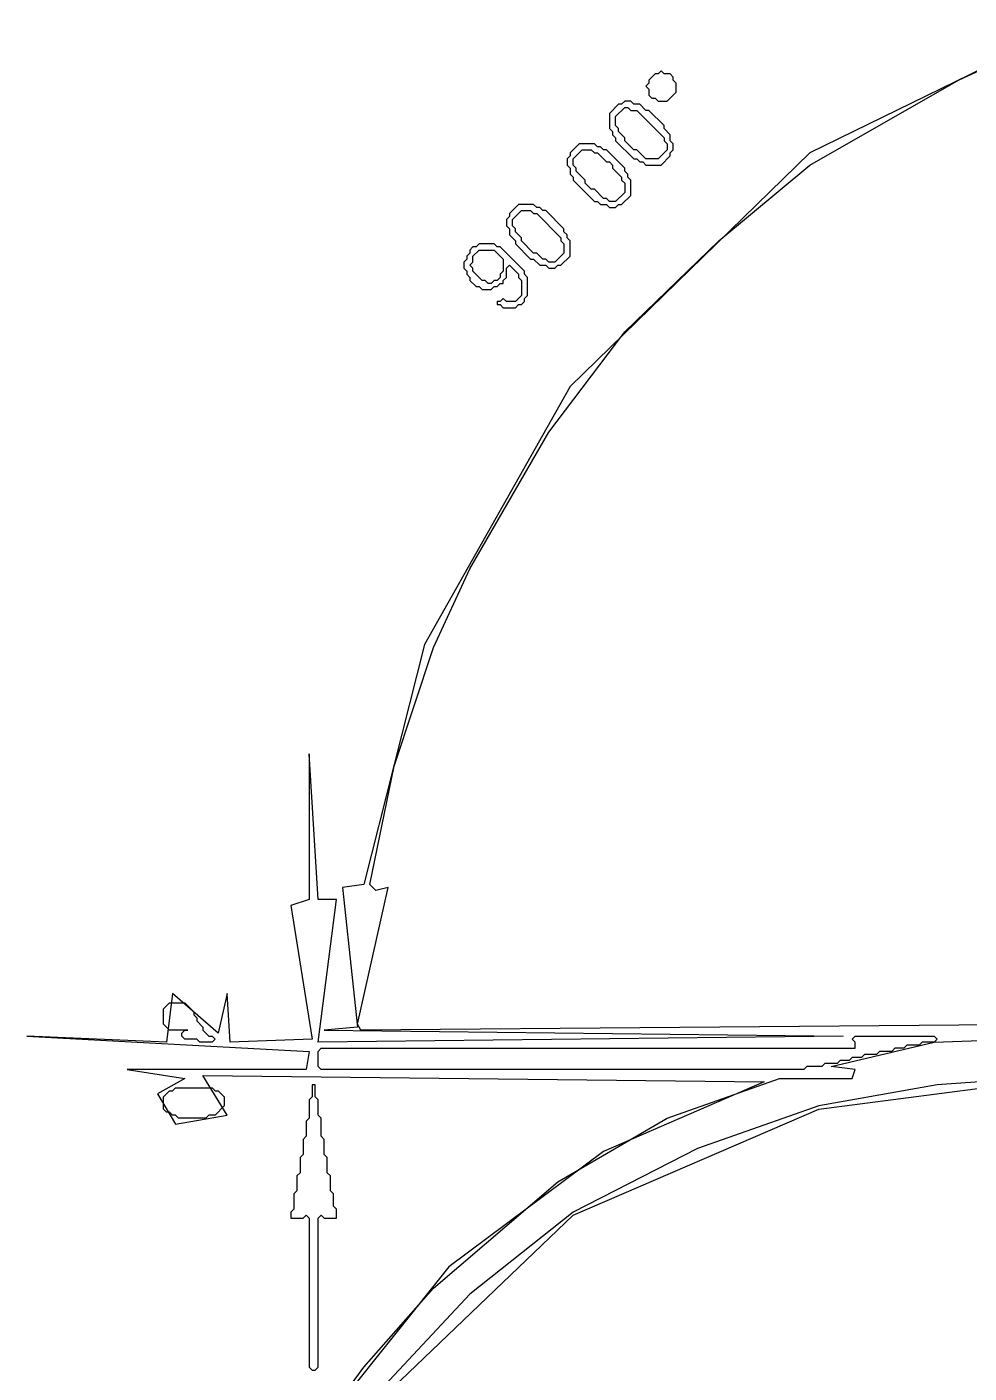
# Model space of a CAD drawing. Extents: x 17 to 323, y -435 to -5.
# Drawn here: x 204.1 to 235.15, y -104.5 to -60.15 of the extents above; entities that cross this region are included whole.
import ezdxf

# ---------------------------------------------------------------- set-up
doc = ezdxf.new("R2010")
doc.units = 0

msp = doc.modelspace()

# ---------------------------------------------------------------- linework, layer by layer
at = {"layer": 'CONTOURS'}
for p, q in [((239.1, -59.8), (229.9, -64.3)), ((234.8, -61.9), (237.4, -60.7)), ((225, -61.6), (224.9, -61.7)), ((225.1, -61.7), (225, -61.6)), ((224.6, -62), (224.5, -62.1)), ((224.8, -61.7), (224.6, -61.9)), ((224.6, -61.9), (224.6, -62)), ((224.9, -61.7), (224.8, -61.7)), ((225.3, -61.7), (225.1, -61.7)), ((225.4, -61.8), (225.3, -61.7)), ((225.4, -61.9), (225.4, -61.8)), ((225.5, -62), (225.4, -61.9)), ((225.5, -62.3), (225.5, -62)), ((229.9, -64.7), (234.8, -61.9)), ((224.5, -62.1), (224.6, -62.2)), ((224.6, -62.2), (224.6, -62.4)), ((224.6, -62.4), (224.7, -62.5)), ((224.7, -62.5), (224.8, -62.5)), ((224.8, -62.5), (224.9, -62.6)), ((225.2, -62.6), (225.5, -62.3)), ((223.6, -62.7), (223.3, -63)), ((223.5, -63.1), (223.8, -62.8)), ((223.7, -62.7), (223.6, -62.7)), ((223.8, -62.6), (223.7, -62.7)), ((224, -62.6), (223.8, -62.6)), ((223.8, -62.8), (223.9, -62.8)), ((223.9, -62.8), (224, -62.9)), ((224.1, -62.7), (224, -62.6)), ((224, -62.9), (224.2, -62.9)), ((224.3, -62.7), (224.1, -62.7)), ((224.2, -62.9), (225.1, -63.8)), ((224.5, -62.9), (224.3, -62.7)), ((224.6, -62.9), (224.5, -62.9)), ((225.1, -63.4), (224.6, -62.9)), ((224.9, -62.6), (225.2, -62.6)), ((223.3, -63), (223.3, -63.5)), ((223.5, -63.4), (223.5, -63.1)), ((223.6, -63.5), (223.5, -63.4)), ((225.1, -63.5), (225.1, -63.4)), ((223.3, -63.5), (223.4, -63.6)), ((223.4, -63.6), (223.4, -63.7)), ((223.4, -63.7), (223.5, -63.8)), ((223.5, -63.8), (223.5, -63.9)), ((223.6, -63.6), (223.6, -63.5)), ((223.8, -63.8), (223.6, -63.6)), ((223.8, -63.9), (223.8, -63.8)), ((225.3, -63.7), (225.1, -63.5)), ((225.1, -63.8), (225.1, -63.9)), ((225.3, -63.9), (225.3, -63.7)), ((222.3, -64), (222, -64.3)), ((222, -64.3), (222, -64.4)), ((229.9, -64.3), (222, -72)), ((222.1, -64.5), (222.4, -64.2)), ((222.8, -64), (222.3, -64)), ((222.4, -64.2), (222.7, -64.2)), ((222.7, -64.2), (222.8, -64.3)), ((222.9, -64.1), (222.8, -64)), ((222.8, -64.3), (222.9, -64.3)), ((223, -64.1), (222.9, -64.1)), ((222.9, -64.3), (223.2, -64.6)), ((223.1, -64.2), (223, -64.1)), ((223.2, -64.2), (223.1, -64.2)), ((223.8, -64.8), (223.2, -64.2)), ((223.5, -63.9), (224.1, -64.5)), ((224.1, -64.2), (223.8, -63.9)), ((224.2, -64.2), (224.1, -64.2)), ((224.5, -64.5), (224.2, -64.2)), ((225.2, -64.2), (224.9, -64.5)), ((225.1, -63.9), (225.2, -64)), ((225.2, -64), (225.2, -64.2)), ((225.4, -64), (225.3, -63.9)), ((225.3, -64.3), (225.4, -64.2)), ((225.3, -64.4), (225.3, -64.3)), ((225.4, -64.2), (225.4, -64)), ((222, -64.4), (221.9, -64.5)), ((221.9, -64.5), (221.9, -64.7)), ((221.9, -64.7), (222, -64.8)), ((222.1, -64.7), (222.1, -64.5)), ((222.2, -64.8), (222.1, -64.7)), ((223.2, -64.6), (223.3, -64.6)), ((223.3, -64.6), (223.4, -64.7)), ((223.4, -64.7), (223.4, -64.8)), ((224.1, -64.5), (224.2, -64.5)), ((224.2, -64.5), (224.3, -64.6)), ((224.3, -64.6), (224.4, -64.6)), ((224.4, -64.6), (224.5, -64.7)), ((224.9, -64.5), (224.5, -64.5)), ((224.5, -64.7), (225, -64.7)), ((225, -64.7), (225.3, -64.4)), ((226.9, -67.2), (229.9, -64.7)), ((222, -64.8), (222, -65)), ((222, -65), (222.1, -65.1)), ((222.1, -65.1), (222.1, -65.2)), ((222.2, -64.9), (222.2, -64.8)), ((222.5, -65.2), (222.2, -64.9)), ((223.4, -64.8), (223.7, -65.1)), ((223.7, -65.1), (223.7, -65.2)), ((223.8, -64.9), (223.8, -64.8)), ((223.9, -65), (223.8, -64.9)), ((223.9, -65.1), (223.9, -65)), ((224, -65.2), (223.9, -65.1)), ((222.1, -65.2), (222.8, -65.9)), ((222.5, -65.3), (222.5, -65.2)), ((222.7, -65.5), (222.5, -65.3)), ((222.8, -65.5), (222.7, -65.5)), ((223.1, -65.8), (222.8, -65.5)), ((223.8, -65.6), (223.5, -65.9)), ((223.7, -65.2), (223.8, -65.3)), ((223.8, -65.3), (223.8, -65.6)), ((224, -65.7), (224, -65.2)), ((220.3, -66), (220, -66.3)), ((220.8, -66), (220.3, -66)), ((220.9, -66.1), (220.8, -66)), ((222.8, -65.9), (222.9, -65.9)), ((222.9, -65.9), (223, -66)), ((223, -66), (223.2, -66)), ((223.2, -65.8), (223.1, -65.8)), ((223.3, -65.9), (223.2, -65.8)), ((223.2, -66), (223.3, -66.1)), ((223.5, -65.9), (223.3, -65.9)), ((223.5, -66.1), (223.6, -66)), ((223.6, -66), (223.7, -66)), ((223.7, -66), (224, -65.7)), ((220, -66.4), (219.9, -66.5)), ((219.9, -66.5), (219.9, -66.7)), ((220, -66.3), (220, -66.4)), ((220.1, -66.5), (220.4, -66.2)), ((220.1, -66.7), (220.1, -66.5)), ((220.4, -66.2), (220.7, -66.2)), ((220.7, -66.2), (220.8, -66.3)), ((220.8, -66.3), (220.9, -66.3)), ((221, -66.1), (220.9, -66.1)), ((220.9, -66.3), (221.7, -67.1)), ((221.1, -66.2), (221, -66.1)), ((221.2, -66.2), (221.1, -66.2)), ((221.8, -66.8), (221.2, -66.2)), ((223.3, -66.1), (223.5, -66.1)), ((219.9, -66.7), (220, -66.8)), ((220, -66.8), (220, -67)), ((220.2, -66.8), (220.1, -66.7)), ((220.2, -66.9), (220.2, -66.8)), ((220.4, -67.1), (220.2, -66.9)), ((221.8, -66.9), (221.8, -66.8)), ((221.9, -67), (221.8, -66.9)), ((218.8, -67.4), (218.7, -67.5)), ((218.9, -67.4), (218.8, -67.4)), ((219, -67.3), (218.9, -67.4)), ((219.5, -67.3), (219, -67.3)), ((219.6, -67.4), (219.5, -67.3)), ((219.7, -67.4), (219.6, -67.4)), ((220.5, -68.2), (219.7, -67.4)), ((220, -67), (220.2, -67.2)), ((220.2, -67.2), (220.2, -67.3)), ((220.2, -67.3), (220.7, -67.8)), ((220.4, -67.2), (220.4, -67.1)), ((220.8, -67.6), (220.4, -67.2)), ((221.7, -67.1), (221.7, -67.2)), ((221.7, -67.2), (221.8, -67.3)), ((221.8, -67.3), (221.8, -67.6)), ((221.9, -67.1), (221.9, -67)), ((222, -67.2), (221.9, -67.1)), ((222, -67.7), (222, -67.2)), ((223.8, -70.2), (226.9, -67.2)), ((218.6, -67.8), (218.5, -67.9)), ((218.7, -67.6), (218.6, -67.7)), ((218.6, -67.7), (218.6, -67.8)), ((218.7, -67.5), (218.7, -67.6)), ((218.8, -67.7), (219, -67.5)), ((218.8, -67.9), (218.8, -67.7)), ((219, -67.5), (219.5, -67.5)), ((219.5, -67.5), (219.8, -67.8)), ((219.8, -67.8), (219.8, -68.2)), ((220.7, -67.8), (220.8, -67.8)), ((220.9, -67.6), (220.8, -67.6)), ((220.8, -67.8), (221, -68)), ((221.1, -67.8), (220.9, -67.6)), ((221.2, -67.8), (221.1, -67.8)), ((221.3, -67.9), (221.2, -67.8)), ((221.8, -67.6), (221.5, -67.9)), ((221.7, -68), (222, -67.7)), ((218.5, -67.9), (218.5, -68.1)), ((218.5, -68.1), (218.6, -68.2)), ((218.6, -68.2), (218.6, -68.3)), ((218.7, -68), (218.8, -67.9)), ((218.8, -68.1), (218.7, -68)), ((218.8, -68.2), (218.8, -68.1)), ((219.1, -68.5), (218.8, -68.2)), ((219.8, -68.2), (219.7, -68.3)), ((219.9, -68.1), (220, -68)), ((219.9, -68.4), (219.9, -68.1)), ((220, -68), (220.3, -68.3)), ((220.5, -68.3), (220.5, -68.2)), ((221, -68), (221.2, -68)), ((221.2, -68), (221.3, -68.1)), ((221.5, -67.9), (221.3, -67.9)), ((221.3, -68.1), (221.5, -68.1)), ((221.5, -68.1), (221.6, -68)), ((221.6, -68), (221.7, -68)), ((218.6, -68.3), (218.7, -68.4)), ((218.7, -68.4), (218.7, -68.5)), ((218.7, -68.5), (218.9, -68.7)), ((218.9, -68.7), (219, -68.7)), ((219, -68.7), (219.1, -68.8)), ((219.2, -68.5), (219.1, -68.5)), ((219.3, -68.6), (219.2, -68.5)), ((219.4, -68.6), (219.3, -68.6)), ((219.5, -68.5), (219.4, -68.6)), ((219.4, -68.8), (219.5, -68.7)), ((219.6, -68.5), (219.5, -68.5)), ((219.5, -68.7), (219.6, -68.7)), ((219.7, -68.4), (219.6, -68.5)), ((219.6, -68.7), (219.7, -68.6)), ((219.7, -68.3), (219.7, -68.4)), ((219.7, -68.6), (219.8, -68.6)), ((219.8, -68.5), (219.9, -68.4)), ((219.8, -68.6), (219.8, -68.5)), ((220.3, -68.3), (220.3, -68.4)), ((220.3, -68.4), (220.4, -68.5)), ((220.4, -68.5), (220.4, -69)), ((220.6, -68.4), (220.5, -68.3)), ((220.6, -69), (220.6, -68.4)), ((219.1, -68.8), (219.4, -68.8)), ((219.8, -69.1), (219.7, -69.2)), ((219.9, -69.2), (219.8, -69.1)), ((220.4, -69), (220.2, -69.2)), ((220.5, -69.1), (220.6, -69)), ((220.5, -69.2), (220.5, -69.1)), ((219.7, -69.2), (219.6, -69.2)), ((219.6, -69.2), (219.6, -69.3)), ((219.6, -69.3), (219.7, -69.3)), ((219.7, -69.3), (219.8, -69.4)), ((219.8, -69.4), (220.2, -69.4)), ((220.2, -69.2), (219.9, -69.2)), ((220.2, -69.4), (220.3, -69.3)), ((220.3, -69.3), (220.4, -69.3)), ((220.4, -69.3), (220.5, -69.2)), ((221.3, -73.5), (223.8, -70.2)), ((222, -72), (217.2, -80.5)), ((218.7, -78), (221.3, -73.5)), ((217.5, -80.6), (218.7, -78)), ((217.2, -80.5), (215.2, -88.4)), ((216.2, -84.5), (217.5, -80.6)), ((213.7, -88.9), (213.4, -84.1)), ((213.4, -84.1), (213.4, -88.9)), ((215.4, -88.4), (216.2, -84.5)), ((215.2, -88.4), (214.5, -88.5)), ((214.5, -88.5), (215, -93.1)), ((215, -93), (216, -88.5)), ((215.6, -88.6), (215.4, -88.4)), ((216, -88.5), (215.6, -88.6)), ((213.4, -88.9), (212.8, -89.1)), ((212.8, -89.1), (213.5, -93.5)), ((213.7, -93.6), (214.3, -88.9)), ((214.3, -88.9), (213.7, -88.9)), ((208.9, -92), (208.7, -93.6)), ((210.4, -93.3), (208.9, -92)), ((210.7, -92), (210.4, -93.3)), ((210.8, -93.6), (210.7, -92)), ((208.6, -92.5), (208.8, -92.3)), ((208.6, -93), (208.6, -92.5)), ((208.8, -92.3), (209.3, -92.3)), ((209.3, -92.3), (209.6, -92.6)), ((209.6, -92.6), (209.6, -92.7)), ((208.8, -93.2), (208.6, -93)), ((209.6, -92.7), (209.7, -92.8)), ((209.7, -92.8), (209.7, -92.9)), ((209.7, -92.9), (209.9, -93.1)), ((209.9, -93.1), (209.9, -93.2)), ((215, -93.1), (213.9, -93.2)), ((215.1, -93.2), (215, -93)), ((238.7, -93), (215.1, -93.2)), ((208.7, -93.6), (204.1, -93.4)), ((204.1, -93.4), (213.4, -93.9)), ((209.4, -93.2), (208.8, -93.2)), ((209.2, -93.3), (209.3, -93.2)), ((209.2, -93.4), (209.2, -93.3)), ((209.3, -93.5), (209.2, -93.4)), ((209.3, -93.2), (209.4, -93.2)), ((209.7, -93.5), (209.3, -93.5)), ((209.8, -93.6), (209.7, -93.5)), ((209.9, -93.2), (210.1, -93.4)), ((210.1, -93.4), (210.2, -93.4)), ((210.2, -93.4), (210.3, -93.5)), ((210.3, -93.5), (210.2, -93.6)), ((213.5, -93.5), (210.8, -93.6)), ((231, -93.4), (213.7, -93.6)), ((213.9, -93.2), (231, -93.4)), ((231.3, -93.5), (231.4, -93.4)), ((231.4, -93.6), (231.3, -93.5)), ((231.4, -93.4), (234, -93.4)), ((234, -93.4), (234.1, -93.5)), ((234, -93.6), (236.8, -93.5)), ((234.1, -93.5), (234, -93.6)), ((210.2, -93.6), (209.8, -93.6)), ((213.4, -93.9), (213.3, -94.5)), ((213.7, -93.9), (213.8, -93.8)), ((213.7, -94.4), (213.7, -93.9)), ((213.8, -93.8), (231.4, -93.8)), ((230.6, -94.4), (234, -93.6)), ((231.4, -93.8), (231.4, -93.6)), ((231.7, -94), (231.6, -94.1)), ((232.1, -94), (231.7, -94)), ((232.2, -93.9), (232.1, -94)), ((232.6, -93.9), (232.2, -93.9)), ((232.7, -93.8), (232.6, -93.9)), ((233, -93.8), (232.7, -93.8)), ((233.1, -93.7), (233, -93.8)), ((233.5, -93.7), (233.1, -93.7)), ((233.6, -93.6), (233.5, -93.7)), ((234, -93.6), (233.6, -93.6)), ((213.8, -94.5), (213.7, -94.4)), ((229.8, -94.4), (229.7, -94.5)), ((230.3, -94.4), (229.8, -94.4)), ((230.4, -94.3), (230.3, -94.4)), ((230.8, -94.3), (230.4, -94.3)), ((231.4, -94.5), (230.6, -94.4)), ((230.9, -94.2), (230.8, -94.3)), ((231.2, -94.2), (230.9, -94.2)), ((231.3, -94.1), (231.2, -94.2)), ((231.6, -94.1), (231.3, -94.1)), ((213.3, -94.5), (207.4, -94.5)), ((207.4, -94.5), (209.3, -94.8)), ((209.3, -94.8), (208.4, -95.3)), ((210.7, -96), (209.9, -94.7)), ((209.9, -94.7), (228.4, -94.9)), ((229.7, -94.5), (213.8, -94.5)), ((228.4, -94.9), (223.1, -97.2)), ((225.2, -96.1), (228.9, -94.8)), ((228.9, -94.8), (231.3, -94.8)), ((231.3, -94.8), (231.4, -94.5)), ((235.5, -94.9), (234.1, -95)), ((208.4, -95.3), (209, -96.3)), ((208.6, -95.4), (208.8, -95.2)), ((208.8, -95.2), (208.9, -95.2)), ((208.9, -95.2), (209, -95.1)), ((209, -95.1), (210.2, -95.1)), ((210.2, -95.1), (210.3, -95.2)), ((210.3, -95.2), (210.4, -95.2)), ((210.4, -95.2), (210.6, -95.4)), ((213.5, -95), (213.5, -95.4)), ((213.6, -95), (213.5, -95)), ((213.6, -95.4), (213.6, -95)), ((234.1, -95), (230.2, -95.7)), ((230.2, -95.8), (235.6, -95.1)), ((208.6, -95.8), (208.6, -95.4)), ((210.6, -95.7), (210.3, -96)), ((210.6, -95.4), (210.6, -95.7)), ((213.5, -95.4), (213.4, -95.5)), ((213.4, -95.5), (213.4, -96.1)), ((213.7, -95.5), (213.6, -95.4)), ((213.7, -96), (213.7, -95.5)), ((230.2, -95.7), (226.2, -97.1)), ((208.7, -95.9), (208.6, -95.8)), ((208.8, -95.9), (208.7, -95.9)), ((208.9, -96), (208.8, -95.9)), ((209, -96), (208.9, -96)), ((209.1, -96.1), (209, -96)), ((209, -96.3), (210.7, -96)), ((210, -96.1), (209.1, -96.1)), ((210.1, -96), (210, -96.1)), ((210.3, -96), (210.1, -96)), ((213.4, -96.1), (213.3, -96.2)), ((213.3, -96.2), (213.3, -96.7)), ((213.8, -96.1), (213.7, -96)), ((213.8, -96.7), (213.8, -96.1)), ((221.6, -98.2), (225.2, -96.1)), ((222.1, -99.3), (230.2, -95.8)), ((213.3, -96.7), (213.2, -96.8)), ((213.2, -96.8), (213.2, -97.3)), ((213.9, -96.8), (213.8, -96.7)), ((213.9, -97.3), (213.9, -96.8)), ((226.2, -97.1), (222.1, -99.2)), ((213.2, -97.3), (213.1, -97.4)), ((213.1, -97.4), (213.1, -97.9)), ((214, -97.4), (213.9, -97.3)), ((214, -97.9), (214, -97.4)), ((223.1, -97.2), (218, -101)), ((213.1, -97.9), (213, -98)), ((213, -98), (213, -98.5)), ((214.1, -98), (214, -97.9)), ((214.1, -98.5), (214.1, -98)), ((217.5, -101.7), (221.6, -98.2)), ((213, -98.5), (212.9, -98.6)), ((212.9, -98.6), (212.9, -99.1)), ((214.2, -98.6), (214.1, -98.5)), ((214.2, -99), (214.2, -98.6)), ((212.9, -99.1), (212.8, -99.2)), ((212.8, -99.2), (212.8, -99.4)), ((213.2, -99.4), (213.3, -99.3)), ((213.3, -99.3), (213.4, -99.4)), ((213.7, -99.4), (213.8, -99.3)), ((213.8, -99.3), (213.9, -99.4)), ((214.3, -99.1), (214.2, -99)), ((214.3, -99.4), (214.3, -99.1)), ((215.3, -105.8), (222.1, -99.3)), ((222.1, -99.2), (218.7, -101.9)), ((212.8, -99.4), (213.2, -99.4)), ((213.4, -99.4), (213.4, -104.3)), ((213.7, -104.3), (213.7, -99.4)), ((213.9, -99.4), (214.3, -99.4)), ((218, -101), (212.4, -108)), ((215.2, -104.3), (217.5, -101.7)), ((218.7, -101.9), (215.9, -104.9)), ((212.6, -107.9), (215.2, -104.3)), ((213.4, -104.3), (213.5, -104.4)), ((213.5, -104.4), (213.6, -104.4)), ((213.6, -104.4), (213.7, -104.3))]:
    msp.add_line(p, q, dxfattribs=at)

doc.saveas('drawing.dxf')
